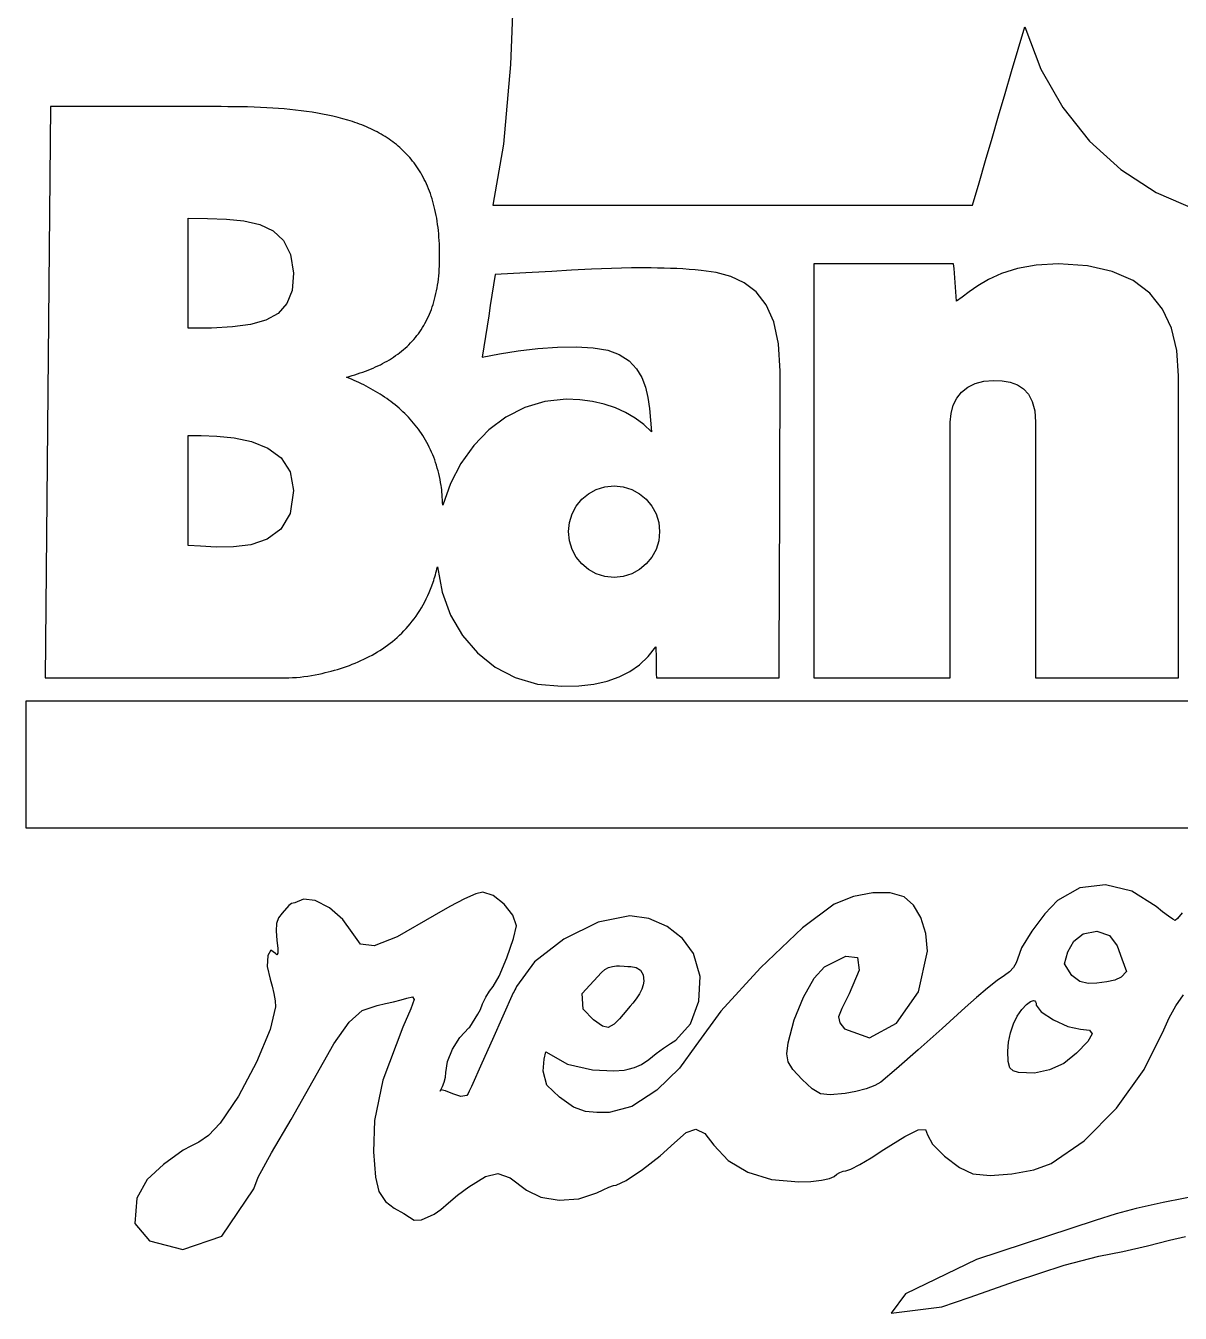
# Model space of a CAD drawing. Extents: x -56 to 66, y -51 to 57.
# Drawn here: x -56.2 to 8.5, y -51.3 to 20.8 of the extents above; entities that cross this region are included whole.
import ezdxf

# ---------------------------------------------------------------- set-up
doc = ezdxf.new("R2010")
doc.units = 0
doc.layers.add('Ed', color=7, linetype='CONTINUOUS')
doc.layers.add('records', color=7, linetype='CONTINUOUS')

msp = doc.modelspace()

# ---------------------------------------------------------------- linework, layer by layer
at = {"layer": 'Ed', "color": 7}
for p, q in [((-28.81339, 24.01483), (-29.04399, 18.66211)), ((-0.60975, 19.52175), (-0.24433, 20.7698)), ((-0.24433, 20.7698), (0.66573, 18.39413)), ((-0.97517, 18.2737), (-0.60975, 19.52175)), ((-29.04399, 18.66211), (-29.43693, 14.18596)), ((-1.34058, 17.02565), (-0.97517, 18.2737)), ((0.66573, 18.39413), (1.881961, 16.2522)), ((-1.706, 15.7776), (-1.34058, 17.02565)), ((-54.79782, 16.30289), (-54.83582, 12.30443)), ((-53.97038, 16.30269), (-54.79782, 16.30289)), ((-53.14369, 16.30269), (-53.97038, 16.30269)), ((-52.317, 16.30269), (-53.14369, 16.30269)), ((-51.4903, 16.30269), (-52.317, 16.30269)), ((-50.66361, 16.30269), (-51.4903, 16.30269)), ((-49.83691, 16.30269), (-50.66361, 16.30269)), ((-49.01022, 16.30269), (-49.83691, 16.30269)), ((-48.18353, 16.30269), (-49.01022, 16.30269)), ((-47.86184, 16.30269), (-48.18353, 16.30269)), ((-47.54016, 16.30269), (-47.86184, 16.30269)), ((-47.21847, 16.30269), (-47.54016, 16.30269)), ((-46.89678, 16.30269), (-47.21847, 16.30269)), ((-46.5751, 16.30269), (-46.89678, 16.30269)), ((-46.25341, 16.30269), (-46.5751, 16.30269)), ((-45.93173, 16.30269), (-46.25341, 16.30269)), ((-45.61004, 16.30269), (-45.93173, 16.30269)), ((-45.24037, 16.29869), (-45.61004, 16.30269)), ((-44.86928, 16.29469), (-45.24037, 16.29869)), ((-44.498, 16.29069), (-44.86928, 16.29469)), ((-44.12778, 16.28569), (-44.498, 16.29069)), ((-43.75989, 16.27869), (-44.12778, 16.28569)), ((-43.39555, 16.26869), (-43.75989, 16.27869)), ((-43.03603, 16.25549), (-43.39555, 16.26869)), ((-42.68257, 16.23789), (-43.03603, 16.25549)), ((-42.35512, 16.21759), (-42.68257, 16.23789)), ((-42.03057, 16.19449), (-42.35512, 16.21759)), ((-41.70908, 16.16839), (-42.03057, 16.19449)), ((-41.3908, 16.13899), (-41.70908, 16.16839)), ((-41.0759, 16.10619), (-41.3908, 16.13899)), ((-40.76453, 16.06979), (-41.0759, 16.10619)), ((-40.45685, 16.02949), (-40.76453, 16.06979)), ((-40.15301, 15.98519), (-40.45685, 16.02949)), ((-39.85318, 15.93659), (-40.15301, 15.98519)), ((-39.55751, 15.88359), (-39.85318, 15.93659)), ((-39.26617, 15.82589), (-39.55751, 15.88359)), ((1.881961, 16.2522), (3.379591, 14.36959)), ((-38.97934, 15.76329), (-39.26617, 15.82589)), ((-38.69717, 15.69549), (-38.97934, 15.76329)), ((-38.41982, 15.62239), (-38.69717, 15.69549)), ((-38.14747, 15.54369), (-38.41982, 15.62239)), ((-37.88028, 15.45919), (-38.14747, 15.54369)), ((-37.74867, 15.41469), (-37.88028, 15.45919)), ((-37.61843, 15.36859), (-37.74867, 15.41469)), ((-37.48955, 15.32099), (-37.61843, 15.36859)), ((-37.36207, 15.27179), (-37.48955, 15.32099)), ((-37.236, 15.22099), (-37.36207, 15.27179)), ((-37.11135, 15.16859), (-37.236, 15.22099)), ((-36.98814, 15.11449), (-37.11135, 15.16859)), ((-2.07142, 14.52955), (-1.706, 15.7776)), ((-36.86639, 15.05869), (-36.98814, 15.11449)), ((-36.74612, 15.00119), (-36.86639, 15.05869)), ((-36.62736, 14.94199), (-36.74612, 15.00119)), ((-36.51012, 14.88099), (-36.62736, 14.94199)), ((-36.39444, 14.81819), (-36.51012, 14.88099)), ((-36.28032, 14.75359), (-36.39444, 14.81819)), ((-36.16779, 14.68719), (-36.28032, 14.75359)), ((-36.05687, 14.61889), (-36.16779, 14.68719)), ((-35.94758, 14.54869), (-36.05687, 14.61889)), ((-35.83994, 14.47659), (-35.94758, 14.54869)), ((-35.73395, 14.40249), (-35.83994, 14.47659)), ((-2.43683, 13.2815), (-2.07142, 14.52955)), ((-35.62964, 14.32649), (-35.73395, 14.40249)), ((-35.52705, 14.24849), (-35.62964, 14.32649)), ((-35.42618, 14.16839), (-35.52705, 14.24849)), ((-35.32708, 14.08629), (-35.42618, 14.16839)), ((-35.22978, 14.00209), (-35.32708, 14.08629)), ((-35.13428, 13.91569), (-35.22978, 14.00209)), ((-35.04058, 13.82719), (-35.13428, 13.91569)), ((-34.94868, 13.73649), (-35.04058, 13.82719)), ((-34.85868, 13.64359), (-34.94868, 13.73649)), ((-29.43693, 14.18596), (-30.02546, 10.7854)), ((3.379591, 14.36959), (5.133851, 12.77191)), ((-34.77058, 13.54849), (-34.85868, 13.64359)), ((-34.68438, 13.45109), (-34.77058, 13.54849)), ((-34.60008, 13.35149), (-34.68438, 13.45109)), ((-34.51768, 13.24955), (-34.60008, 13.35149)), ((-34.43718, 13.14529), (-34.51768, 13.24955)), ((-34.35868, 13.03869), (-34.43718, 13.14529)), ((-34.28218, 12.92972), (-34.35868, 13.03869)), ((-2.80225, 12.03345), (-2.43683, 13.2815)), ((-54.83582, 12.30443), (-54.87382, 8.30596)), ((-34.20768, 12.81835), (-34.28218, 12.92972)), ((-34.13528, 12.70455), (-34.20768, 12.81835)), ((-34.06488, 12.58828), (-34.13528, 12.70455)), ((-33.99658, 12.46952), (-34.06488, 12.58828)), ((-33.93038, 12.34824), (-33.99658, 12.46952)), ((-33.86628, 12.22441), (-33.93038, 12.34824)), ((5.133851, 12.77191), (7.119941, 11.48473)), ((-33.80428, 12.098), (-33.86628, 12.22441)), ((-33.74438, 11.96897), (-33.80428, 12.098)), ((-33.68668, 11.83729), (-33.74438, 11.96897)), ((-33.63118, 11.70297), (-33.68668, 11.83729)), ((-33.57788, 11.56596), (-33.63118, 11.70297)), ((-33.52688, 11.42626), (-33.57788, 11.56596)), ((-3.16767, 10.7854), (-2.80225, 12.03345)), ((-33.47808, 11.28384), (-33.52688, 11.42626)), ((-33.43158, 11.13869), (-33.47808, 11.28384)), ((-33.38738, 10.99078), (-33.43158, 11.13869)), ((-33.34548, 10.84005), (-33.38738, 10.99078)), ((-33.30588, 10.68649), (-33.34548, 10.84005)), ((7.119941, 11.48473), (9.313091, 10.53363)), ((-33.26868, 10.53007), (-33.30588, 10.68649)), ((-33.23378, 10.37076), (-33.26868, 10.53007)), ((-33.20138, 10.20853), (-33.23378, 10.37076)), ((-33.17138, 10.04335), (-33.20138, 10.20853)), ((-30.02546, 10.7854), (-26.66823, 10.7854)), ((-26.66823, 10.7854), (-23.31101, 10.7854)), ((-23.31101, 10.7854), (-19.95379, 10.7854)), ((-19.95379, 10.7854), (-16.59656, 10.7854)), ((-16.59656, 10.7854), (-13.23934, 10.7854)), ((-13.23934, 10.7854), (-9.88212, 10.7854)), ((-9.88212, 10.7854), (-6.52489, 10.7854)), ((-6.52489, 10.7854), (-3.16767, 10.7854)), ((-47.0846, 10.05004), (-45.9985, 10.03734)), ((-47.08459, 9.27921), (-47.0846, 10.05004)), ((-45.9985, 10.03734), (-44.94816, 10.00324)), ((-44.94816, 10.00324), (-43.96563, 9.90524)), ((-43.96563, 9.90524), (-43.08298, 9.70073)), ((-43.08298, 9.70073), (-42.33227, 9.34715)), ((-33.14378, 9.87521), (-33.17138, 10.04335)), ((-33.11868, 9.70407), (-33.14378, 9.87521)), ((-33.09598, 9.52991), (-33.11868, 9.70407)), ((-33.07578, 9.35271), (-33.09598, 9.52991)), ((-47.08459, 8.50833), (-47.08459, 9.27921)), ((-42.33227, 9.34715), (-41.74557, 8.80197)), ((-41.74557, 8.80197), (-41.35494, 8.02261)), ((-33.05808, 9.17243), (-33.07578, 9.35271)), ((-33.04298, 8.98905), (-33.05808, 9.17243)), ((-33.03038, 8.80254), (-33.04298, 8.98905)), ((-33.02038, 8.61287), (-33.03038, 8.80254)), ((-54.87382, 8.30596), (-54.91182, 4.3075)), ((-47.08459, 7.73745), (-47.08459, 8.50833)), ((-41.35494, 8.02261), (-41.19245, 6.96651)), ((-33.01338, 8.42), (-33.02038, 8.61287)), ((-33.00838, 8.21695), (-33.01338, 8.42)), ((-33.00638, 8.0094), (-33.00838, 8.21695)), ((-33.00738, 7.79991), (-33.00638, 8.0094)), ((-47.08459, 6.96656), (-47.08459, 7.73745)), ((-33.02848, 7.18569), (-33.01838, 7.38547)), ((-33.01838, 7.38547), (-33.01138, 7.59107)), ((-33.01138, 7.59107), (-33.00738, 7.79991)), ((-23.38177, 7.23507), (-24.50411, 7.19147)), ((-22.26532, 7.26117), (-23.38177, 7.23507)), ((-21.16359, 7.26517), (-22.26532, 7.26117)), ((-20.80114, 7.26017), (-21.16359, 7.26517)), ((-20.44164, 7.25217), (-20.80114, 7.26017)), ((-20.08541, 7.24067), (-20.44164, 7.25217)), ((-19.73278, 7.22547), (-20.08541, 7.24067)), ((-19.38407, 7.20647), (-19.73278, 7.22547)), ((-11.08182, 7.48592), (-12.06141, 7.48586)), ((-12.06141, 7.48586), (-12.06141, 4.58953)), ((-10.10217, 7.48592), (-11.08182, 7.48592)), ((-9.12251, 7.48592), (-10.10217, 7.48592)), ((-8.14286, 7.48592), (-9.12251, 7.48592)), ((-7.1632, 7.48592), (-8.14286, 7.48592)), ((-6.18355, 7.48592), (-7.1632, 7.48592)), ((-5.20389, 7.48592), (-6.18355, 7.48592)), ((-4.22423, 7.48592), (-5.20389, 7.48592)), ((-4.20413, 7.22573), (-4.22423, 7.48592)), ((-4.18403, 6.96554), (-4.20413, 7.22573)), ((-0.65533, 7.22632), (-1.5364, 6.95038)), ((0.39738, 7.41562), (-0.65533, 7.22632)), ((1.641651, 7.48592), (0.39738, 7.41562)), ((3.270701, 7.38094), (1.641651, 7.48592)), ((4.661361, 7.07008), (3.270701, 7.38094)), ((-47.08459, 6.19568), (-47.08459, 6.96656)), ((-41.19245, 6.96651), (-41.26975, 6.00458)), ((-33.09788, 6.47205), (-33.07618, 6.64141)), ((-33.07618, 6.64141), (-33.05738, 6.81389)), ((-33.05738, 6.81389), (-33.04148, 6.9943)), ((-33.04148, 6.9943), (-33.02848, 7.18569)), ((-29.89535, 6.89267), (-29.98665, 6.31435)), ((-28.87593, 6.94607), (-29.89535, 6.89267)), ((-27.81826, 7.00777), (-28.87593, 6.94607)), ((-26.73119, 7.07267), (-27.81826, 7.00777)), ((-25.62353, 7.13567), (-26.73119, 7.07267)), ((-24.50411, 7.19147), (-25.62353, 7.13567)), ((-19.03962, 7.18337), (-19.38407, 7.20647)), ((-18.69975, 7.15607), (-19.03962, 7.18337)), ((-18.36479, 7.12437), (-18.69975, 7.15607)), ((-17.51445, 7.00133), (-18.36479, 7.12437)), ((-16.70136, 6.78398), (-17.51445, 7.00133)), ((-15.94925, 6.43621), (-16.70136, 6.78398)), ((-4.16393, 6.70535), (-4.18403, 6.96554)), ((-4.14383, 6.44516), (-4.16393, 6.70535)), ((-2.2657, 6.62018), (-2.86316, 6.26811)), ((-1.5364, 6.95038), (-2.2657, 6.62018)), ((5.820161, 6.55951), (4.661361, 7.07008)), ((6.753621, 5.85537), (5.820161, 6.55951)), ((-47.08459, 5.4248), (-47.08459, 6.19568)), ((-41.26975, 6.00458), (-41.56084, 5.26595)), ((-33.24948, 5.67081), (-33.21348, 5.82511)), ((-33.21348, 5.82511), (-33.18028, 5.98235)), ((-33.18028, 5.98235), (-33.14998, 6.14256)), ((-33.14998, 6.14256), (-33.12248, 6.30578)), ((-33.12248, 6.30578), (-33.09788, 6.47205)), ((-29.98665, 6.31435), (-30.07795, 5.73602)), ((-15.28183, 5.92193), (-15.94925, 6.43621)), ((-14.72283, 5.20504), (-15.28183, 5.92193)), ((-4.12373, 6.18497), (-4.14383, 6.44516)), ((-4.10363, 5.92478), (-4.12373, 6.18497)), ((-4.08353, 5.66459), (-4.10363, 5.92478)), ((-3.34866, 5.92654), (-3.74212, 5.62784)), ((-2.86316, 6.26811), (-3.34866, 5.92654)), ((7.468291, 4.96384), (6.753621, 5.85537)), ((-47.08459, 4.65391), (-47.08459, 5.4248)), ((-41.56084, 5.26595), (-42.053, 4.72132)), ((-33.47148, 4.94235), (-33.42148, 5.08237)), ((-33.42148, 5.08237), (-33.37428, 5.2252)), ((-33.37428, 5.2252), (-33.32988, 5.37087)), ((-33.32988, 5.37087), (-33.28828, 5.5194)), ((-33.28828, 5.5194), (-33.24948, 5.67081)), ((-30.16925, 5.1577), (-30.26055, 4.57937)), ((-30.07795, 5.73602), (-30.16925, 5.1577)), ((-14.29597, 4.24944), (-14.72283, 5.20504)), ((-4.06343, 5.40439), (-4.08353, 5.66459)), ((-3.74212, 5.62784), (-4.06343, 5.40439)), ((-47.08459, 3.88303), (-47.08459, 4.65391)), ((-42.73351, 4.3414), (-43.58964, 4.0969)), ((-42.053, 4.72132), (-42.73351, 4.3414)), ((-33.76248, 4.28355), (-33.69888, 4.40991)), ((-33.69888, 4.40991), (-33.63798, 4.53892)), ((-33.63798, 4.53892), (-33.57978, 4.67066)), ((-33.57978, 4.67066), (-33.52428, 4.80512)), ((-33.52428, 4.80512), (-33.47148, 4.94235)), ((-30.26055, 4.57937), (-30.35185, 4.00105)), ((-12.06141, 4.58953), (-12.06141, 1.69319)), ((7.970681, 3.89105), (7.468291, 4.96384)), ((-54.91182, 4.3075), (-54.94982, 0.30904)), ((-45.7779, 3.89703), (-47.08459, 3.88303)), ((-44.60867, 3.95853), (-45.7779, 3.89703)), ((-43.58964, 4.0969), (-44.60867, 3.95853)), ((-34.20008, 3.57986), (-34.12048, 3.69077)), ((-34.12048, 3.69077), (-34.04358, 3.8042)), ((-34.04358, 3.8042), (-33.96928, 3.92017)), ((-33.96928, 3.92017), (-33.89768, 4.03871)), ((-33.89768, 4.03871), (-33.82878, 4.15983)), ((-33.82878, 4.15983), (-33.76248, 4.28355)), ((-30.35185, 4.00105), (-30.44315, 3.42273)), ((-14.02496, 3.01902), (-14.29597, 4.24944)), ((8.267321, 2.64317), (7.970681, 3.89105)), ((-34.83058, 2.872), (-34.73278, 2.966)), ((-34.73278, 2.966), (-34.63748, 3.0623)), ((-34.63748, 3.0623), (-34.54478, 3.161)), ((-34.54478, 3.161), (-34.45468, 3.26206)), ((-34.45468, 3.26206), (-34.36718, 3.36554)), ((-34.36718, 3.36554), (-34.28228, 3.47146)), ((-34.28228, 3.47146), (-34.20008, 3.57986)), ((-30.44315, 3.42273), (-30.53445, 2.8444)), ((-13.93356, 1.47768), (-14.02496, 3.01902)), ((-35.82273, 2.1246), (-35.70263, 2.1992)), ((-35.70263, 2.1992), (-35.58497, 2.2758)), ((-35.58497, 2.2758), (-35.46978, 2.3545)), ((-35.46978, 2.3545), (-35.35704, 2.4353)), ((-35.35704, 2.4353), (-35.24678, 2.5183)), ((-35.24678, 2.5183), (-35.139, 2.6034)), ((-35.139, 2.6034), (-35.0337, 2.6907)), ((-35.0337, 2.6907), (-34.93089, 2.7802)), ((-34.93089, 2.7802), (-34.83058, 2.872)), ((-30.53445, 2.8444), (-30.62575, 2.26608)), ((-30.62575, 2.26608), (-29.65967, 2.4615)), ((-29.65967, 2.4615), (-28.60515, 2.62785)), ((-28.60515, 2.62785), (-27.5073, 2.75455)), ((-27.5073, 2.75455), (-26.4112, 2.83105)), ((-26.4112, 2.83105), (-25.36193, 2.84675)), ((-25.36193, 2.84675), (-24.40461, 2.79105)), ((-24.40461, 2.79105), (-23.5843, 2.6534)), ((-23.5843, 2.6534), (-22.94612, 2.42323)), ((-22.94612, 2.42323), (-22.39032, 2.05411)), ((8.364721, 1.22635), (8.267321, 2.64317)), ((-37.30141, 1.433), (-37.15522, 1.4867)), ((-37.15522, 1.4867), (-37.01136, 1.5421)), ((-37.01136, 1.5421), (-36.86984, 1.5993)), ((-36.86984, 1.5993), (-36.73066, 1.6583)), ((-36.73066, 1.6583), (-36.59385, 1.7192)), ((-36.59385, 1.7192), (-36.45939, 1.7819)), ((-36.45939, 1.7819), (-36.3273, 1.8465)), ((-36.3273, 1.8465), (-36.19758, 1.9131)), ((-36.19758, 1.9131), (-36.07023, 1.9816)), ((-36.07023, 1.9816), (-35.94527, 2.0521)), ((-35.94527, 2.0521), (-35.82273, 2.1246)), ((-22.39032, 2.05411), (-21.9762, 1.61972)), ((-21.9762, 1.61972), (-21.68005, 1.12797)), ((-13.94156, -0.66766), (-13.93356, 1.47768)), ((-12.06141, 1.69319), (-12.06141, -1.20314)), ((-38.22627, 1.1464), (-38.06653, 1.1901)), ((-38.08375, 1.0888), (-38.22627, 1.1464)), ((-37.94229, 1.0297), (-38.08375, 1.0888)), ((-38.06653, 1.1901), (-37.90901, 1.2354)), ((-37.80193, 0.9691), (-37.94229, 1.0297)), ((-37.90901, 1.2354), (-37.75371, 1.2823)), ((-37.6627, 0.9069), (-37.80193, 0.9691)), ((-37.75371, 1.2823), (-37.60067, 1.3309)), ((-37.52464, 0.8432), (-37.6627, 0.9069)), ((-37.60067, 1.3309), (-37.44989, 1.3811)), ((-37.38778, 0.7779), (-37.52464, 0.8432)), ((-37.44989, 1.3811), (-37.30141, 1.433)), ((-37.25216, 0.711), (-37.38778, 0.7779)), ((-21.68005, 1.12797), (-21.47818, 0.58675)), ((-3.43599, 0.59166), (-3.02001, 0.79639)), ((-3.02001, 0.79639), (-2.53562, 0.92246)), ((-2.53562, 0.92246), (-1.98504, 0.96326)), ((-1.98504, 0.96326), (-1.50189, 0.93736)), ((-1.50189, 0.93736), (-1.05666, 0.85876)), ((-1.05666, 0.85876), (-0.6575, 0.71561)), ((8.364721, -0.88753), (8.364721, 1.22635)), ((-54.94982, 0.30904), (-54.98782, -3.68943)), ((-37.11781, 0.6425), (-37.25216, 0.711)), ((-36.98477, 0.5724), (-37.11781, 0.6425)), ((-36.85309, 0.5007), (-36.98477, 0.5724)), ((-36.72279, 0.4273), (-36.85309, 0.5007)), ((-36.59392, 0.3522), (-36.72279, 0.4273)), ((-36.46652, 0.2754), (-36.59392, 0.3522)), ((-36.34064, 0.1969), (-36.46652, 0.2754)), ((-36.21632, 0.1167), (-36.34064, 0.1969)), ((-36.09359, 0.0347), (-36.21632, 0.1167)), ((-35.9725, -0.0491), (-36.09359, 0.0347)), ((-21.47818, 0.58675), (-21.34689, 0.00394)), ((-21.34689, 0.00394), (-21.26249, -0.61255)), ((-4.05381, -0.02723), (-3.78133, 0.31492)), ((-3.78133, 0.31492), (-3.43599, 0.59166)), ((-0.6575, 0.71561), (-0.3126, 0.49619)), ((-0.3126, 0.49619), (-0.03013, 0.18872)), ((-0.03013, 0.18872), (0.18176, -0.21857)), ((-35.85309, -0.1347), (-35.9725, -0.0491)), ((-35.7354, -0.2221), (-35.85309, -0.1347)), ((-35.61945, -0.3114), (-35.7354, -0.2221)), ((-35.50527, -0.4025), (-35.61945, -0.3114)), ((-35.39291, -0.4955), (-35.50527, -0.4025)), ((-35.28239, -0.5904), (-35.39291, -0.4955)), ((-35.17375, -0.6872), (-35.28239, -0.5904)), ((-35.06701, -0.7859), (-35.17375, -0.6872)), ((-28.24322, -0.55031), (-29.29174, -1.08943)), ((-27.11642, -0.21089), (-28.24322, -0.55031)), ((-25.92638, -0.09291), (-27.11642, -0.21089)), ((-25.16489, -0.12451), (-25.92638, -0.09291)), ((-24.45126, -0.21751), (-25.16489, -0.12451)), ((-23.78485, -0.36924), (-24.45126, -0.21751)), ((-23.16506, -0.57703), (-23.78485, -0.36924)), ((-22.59125, -0.83818), (-23.16506, -0.57703)), ((-21.26249, -0.61255), (-21.20129, -1.25483)), ((-13.94956, -2.81301), (-13.94156, -0.66766)), ((-4.37125, -0.88119), (-4.25119, -0.42814)), ((-4.25119, -0.42814), (-4.05381, -0.02723)), ((0.18176, -0.21857), (0.31488, -0.73745)), ((-34.96222, -0.88656), (-35.06701, -0.7859)), ((-34.85942, -0.98919), (-34.96222, -0.88656)), ((-34.75866, -1.0938), (-34.85942, -0.98919)), ((-34.65996, -1.20043), (-34.75866, -1.0938)), ((-34.56346, -1.30909), (-34.65996, -1.20043)), ((-34.46906, -1.41981), (-34.56346, -1.30909)), ((-34.37686, -1.53261), (-34.46906, -1.41981)), ((-29.29174, -1.08943), (-30.24695, -1.80647)), ((-22.06282, -1.15001), (-22.59125, -0.83818)), ((-21.57914, -1.50985), (-22.06282, -1.15001)), ((-21.20129, -1.25483), (-21.13959, -1.91501)), ((-12.06141, -1.20314), (-12.06141, -4.09948)), ((-4.41175, -1.37975), (-4.37125, -0.88119)), ((-4.41175, -3.16788), (-4.41175, -1.37975)), ((0.31488, -0.73745), (0.36108, -1.37969)), ((0.36108, -1.37969), (0.36108, -3.16782)), ((8.364721, -3.00142), (8.364721, -0.88753)), ((-47.0846, -2.11719), (-46.36965, -2.12519)), ((-47.0846, -2.88829), (-47.0846, -2.11719)), ((-46.36965, -2.12519), (-45.48543, -2.15799)), ((-45.48543, -2.15799), (-44.5135, -2.25729)), ((-34.28696, -1.64753), (-34.37686, -1.53261)), ((-34.19926, -1.76459), (-34.28696, -1.64753)), ((-34.11386, -1.8838), (-34.19926, -1.76459)), ((-34.03086, -2.00517), (-34.11386, -1.8838)), ((-33.95026, -2.1287), (-34.03086, -2.00517)), ((-33.87206, -2.25441), (-33.95026, -2.1287)), ((-30.24695, -1.80647), (-31.09381, -2.67967)), ((-21.13959, -1.91501), (-21.57914, -1.50985)), ((-44.5135, -2.25729), (-43.5354, -2.46453)), ((-43.5354, -2.46453), (-42.63269, -2.82112)), ((-42.63269, -2.82112), (-41.88693, -3.36844)), ((-33.79636, -2.38231), (-33.87206, -2.25441)), ((-33.72316, -2.5124), (-33.79636, -2.38231)), ((-33.65246, -2.64471), (-33.72316, -2.5124)), ((-33.58436, -2.77928), (-33.65246, -2.64471)), ((-33.51886, -2.91613), (-33.58436, -2.77928)), ((-31.09381, -2.67967), (-31.81729, -3.68727)), ((-13.95756, -4.95836), (-13.94956, -2.81301)), ((-47.0846, -3.65918), (-47.0846, -2.88829)), ((-41.88693, -3.36844), (-41.37966, -4.14793)), ((-33.45606, -3.05528), (-33.51886, -2.91613)), ((-33.39596, -3.19676), (-33.45606, -3.05528)), ((-33.33856, -3.34058), (-33.39596, -3.19676)), ((-33.28396, -3.48676), (-33.33856, -3.34058)), ((-33.23216, -3.63533), (-33.28396, -3.48676)), ((-4.41175, -4.95602), (-4.41175, -3.16788)), ((0.36108, -3.16782), (0.36108, -4.95596)), ((8.364721, -5.11531), (8.364721, -3.00142)), ((-54.98782, -3.68943), (-55.02582, -7.68789)), ((-47.0846, -4.43006), (-47.0846, -3.65918)), ((-41.37966, -4.14793), (-41.19245, -5.20098)), ((-33.18316, -3.78629), (-33.23216, -3.63533)), ((-33.13716, -3.93966), (-33.18316, -3.78629)), ((-33.09406, -4.09546), (-33.13716, -3.93966)), ((-33.05396, -4.25371), (-33.09406, -4.09546)), ((-33.01686, -4.41444), (-33.05396, -4.25371)), ((-31.81729, -3.68727), (-32.40235, -4.80752)), ((-12.06141, -4.09948), (-12.06141, -6.99581)), ((-47.0846, -5.20094), (-47.0846, -4.43006)), ((-32.98276, -4.57767), (-33.01686, -4.41444)), ((-32.95176, -4.74343), (-32.98276, -4.57767)), ((-32.92376, -4.91173), (-32.95176, -4.74343)), ((-32.90726, -5.02894), (-32.92376, -4.91173)), ((-32.89256, -5.15497), (-32.90726, -5.02894)), ((-32.40235, -4.80752), (-32.83396, -6.01865)), ((-24.23445, -5.14563), (-23.75516, -4.99647)), ((-23.75516, -4.99647), (-23.24057, -4.94441)), ((-23.24057, -4.94441), (-22.72596, -4.99641)), ((-22.72596, -4.99641), (-22.24667, -5.14555)), ((-13.96556, -7.1037), (-13.95756, -4.95836)), ((-4.41175, -6.74415), (-4.41175, -4.95602)), ((0.36108, -4.95596), (0.36108, -6.74409)), ((-47.0846, -5.97183), (-47.0846, -5.20094)), ((-41.19245, -5.20098), (-41.38394, -6.48117)), ((-32.87956, -5.28844), (-32.89256, -5.15497)), ((-32.86806, -5.42796), (-32.87956, -5.28844)), ((-32.85796, -5.57214), (-32.86806, -5.42796)), ((-32.84896, -5.71957), (-32.85796, -5.57214)), ((-32.84096, -5.86887), (-32.84896, -5.71957)), ((-25.35783, -6.073), (-25.04605, -5.69419)), ((-25.04605, -5.69419), (-24.66817, -5.38164)), ((-24.66817, -5.38164), (-24.23445, -5.14563)), ((-22.24667, -5.14555), (-21.81295, -5.38154)), ((-21.81295, -5.38154), (-21.43507, -5.6941)), ((-21.43507, -5.6941), (-21.1233, -6.07292)), ((8.364721, -7.2292), (8.364721, -5.11531)), ((-47.0846, -6.74271), (-47.0846, -5.97183)), ((-41.38394, -6.48117), (-41.9016, -7.3692)), ((-32.83396, -6.01865), (-32.84096, -5.86887)), ((-25.59324, -6.50777), (-25.35783, -6.073)), ((-21.1233, -6.07292), (-20.8879, -6.5077)), ((-47.0846, -7.51359), (-47.0846, -6.74271)), ((-25.79392, -7.50399), (-25.74202, -6.9882)), ((-25.74202, -6.9882), (-25.59324, -6.50777)), ((-20.8879, -6.5077), (-20.73912, -6.98814)), ((-20.73912, -6.98814), (-20.68722, -7.50396)), ((-13.97356, -9.24905), (-13.96556, -7.1037)), ((-12.06141, -6.99581), (-12.06141, -9.89215)), ((-4.41175, -8.53228), (-4.41175, -6.74415)), ((0.36108, -6.74409), (0.36108, -8.53222)), ((-55.02582, -7.68789), (-55.06382, -11.68635)), ((-47.0846, -8.28447), (-47.0846, -7.51359)), ((-41.9016, -7.3692), (-42.66022, -7.93331)), ((-25.74202, -8.01976), (-25.79392, -7.50399)), ((-20.68722, -7.50396), (-20.73912, -8.01976)), ((8.364721, -9.34309), (8.364721, -7.2292)), ((-46.39962, -8.31597), (-47.0846, -8.28447)), ((-45.52947, -8.36487), (-46.39962, -8.31597)), ((-44.55937, -8.36287), (-45.52947, -8.36487)), ((-43.57454, -8.24178), (-44.55937, -8.36287)), ((-42.66022, -7.93331), (-43.57454, -8.24178)), ((-25.59324, -8.50012), (-25.74202, -8.01976)), ((-25.35783, -8.93481), (-25.59324, -8.50012)), ((-20.88789, -8.50015), (-21.1233, -8.93484)), ((-20.73912, -8.01976), (-20.88789, -8.50015)), ((-4.41175, -10.32042), (-4.41175, -8.53228)), ((0.36108, -8.53222), (0.36108, -10.32036)), ((-25.04605, -9.31352), (-25.35783, -8.93481)), ((-24.66817, -9.62599), (-25.04605, -9.31352)), ((-21.43507, -9.31357), (-21.81294, -9.62603)), ((-21.1233, -8.93484), (-21.43507, -9.31357)), ((-13.98156, -11.3944), (-13.97356, -9.24905)), ((8.364721, -11.45698), (8.364721, -9.34309)), ((-33.30781, -10.1331), (-33.27531, -10.02767)), ((-33.27531, -10.02767), (-33.24381, -9.92097)), ((-33.24381, -9.92097), (-33.21341, -9.81301)), ((-33.21341, -9.81301), (-33.18401, -9.70382)), ((-33.18401, -9.70382), (-33.15571, -9.59341)), ((-33.15571, -9.59341), (-33.12841, -9.48178)), ((-33.12841, -9.48178), (-32.86607, -10.89537)), ((-24.23445, -9.86191), (-24.66817, -9.62599)), ((-23.75517, -10.01102), (-24.23445, -9.86191)), ((-23.24057, -10.06302), (-23.75517, -10.01102)), ((-22.72596, -10.01102), (-23.24057, -10.06302)), ((-22.24666, -9.86194), (-22.72596, -10.01102)), ((-21.81294, -9.62603), (-22.24666, -9.86194)), ((-12.06141, -9.89215), (-12.06141, -12.78848)), ((-33.59431, -10.90716), (-33.51791, -10.72254)), ((-33.51791, -10.72254), (-33.44511, -10.53354)), ((-33.44511, -10.53354), (-33.37601, -10.34013)), ((-33.37601, -10.34013), (-33.34141, -10.23726)), ((-33.34141, -10.23726), (-33.30781, -10.1331)), ((-4.41175, -12.10855), (-4.41175, -10.32042)), ((0.36108, -10.32036), (0.36108, -12.10849)), ((-33.93471, -11.60291), (-33.84451, -11.4353)), ((-33.84451, -11.4353), (-33.75771, -11.2635)), ((-33.75771, -11.2635), (-33.67431, -11.08747)), ((-33.67431, -11.08747), (-33.59431, -10.90716)), ((-32.86607, -10.89537), (-32.39403, -12.1812)), ((-13.98956, -13.53974), (-13.98156, -11.3944)), ((8.364721, -13.57087), (8.364721, -11.45698)), ((-55.06382, -11.68635), (-55.10182, -15.68482)), ((-34.43343, -12.37988), (-34.3275, -12.23248)), ((-34.3275, -12.23248), (-34.22461, -12.08113)), ((-34.22461, -12.08113), (-34.12481, -11.92579)), ((-34.12481, -11.92579), (-34.02811, -11.7664)), ((-34.02811, -11.7664), (-33.93471, -11.60291)), ((-32.39403, -12.1812), (-31.73038, -13.32053)), ((-4.41175, -13.89668), (-4.41175, -12.10855)), ((0.36108, -12.10849), (0.36108, -13.89662)), ((-35.00685, -13.05968), (-34.88652, -12.93118)), ((-34.88652, -12.93118), (-34.76895, -12.799)), ((-34.76895, -12.799), (-34.65421, -12.66309)), ((-34.65421, -12.66309), (-34.54235, -12.52341)), ((-34.54235, -12.52341), (-34.43343, -12.37988)), ((-12.06141, -12.78848), (-12.06141, -15.68482)), ((-35.78322, -13.7558), (-35.64768, -13.64844)), ((-35.64768, -13.64844), (-35.51451, -13.53768)), ((-35.51451, -13.53768), (-35.38377, -13.42348)), ((-35.38377, -13.42348), (-35.25554, -13.30578)), ((-35.25554, -13.30578), (-35.12988, -13.18453)), ((-35.12988, -13.18453), (-35.00685, -13.05968)), ((-31.73038, -13.32053), (-30.89323, -14.29468)), ((-13.99756, -15.68509), (-13.98956, -13.53974)), ((8.364721, -15.68476), (8.364721, -13.57087)), ((-36.94609, -14.49812), (-36.79368, -14.41622)), ((-36.79368, -14.41622), (-36.64314, -14.33132)), ((-36.64314, -14.33132), (-36.49457, -14.24332)), ((-36.49457, -14.24332), (-36.34801, -14.15222)), ((-36.34801, -14.15222), (-36.20353, -14.05802)), ((-36.20353, -14.05802), (-36.0612, -13.96052)), ((-36.0612, -13.96052), (-35.92108, -13.85981)), ((-35.92108, -13.85981), (-35.78322, -13.7558)), ((-30.89323, -14.29468), (-29.90068, -15.08492)), ((-21.33709, -14.49166), (-20.8966, -13.94721)), ((-20.8966, -13.94721), (-20.8936, -14.16444)), ((-20.8936, -14.16444), (-20.8906, -14.38168)), ((-20.8906, -14.38168), (-20.8876, -14.59892)), ((-4.41175, -15.68482), (-4.41175, -13.89668)), ((0.36108, -13.89662), (0.36108, -15.68476)), ((-38.56079, -15.16292), (-38.39277, -15.10842)), ((-38.39277, -15.10842), (-38.22604, -15.05142)), ((-38.22604, -15.05142), (-38.06068, -14.99182)), ((-38.06068, -14.99182), (-37.89675, -14.92952)), ((-37.89675, -14.92952), (-37.7343, -14.86452)), ((-37.7343, -14.86452), (-37.57337, -14.79682)), ((-37.57337, -14.79682), (-37.41404, -14.72642)), ((-37.41404, -14.72642), (-37.25634, -14.65322)), ((-37.25634, -14.65322), (-37.10034, -14.57712)), ((-37.10034, -14.57712), (-36.94609, -14.49812)), ((-29.90068, -15.08492), (-28.77084, -15.67254)), ((-22.35231, -15.33645), (-21.81877, -14.95373)), ((-21.81877, -14.95373), (-21.33709, -14.49166)), ((-20.8876, -14.59892), (-20.8846, -14.81615)), ((-20.8846, -14.81615), (-20.8816, -15.03339)), ((-20.8816, -15.03339), (-20.8786, -15.25062)), ((-55.10182, -15.68482), (-54.26421, -15.68482)), ((-54.26421, -15.68482), (-53.4266, -15.68482)), ((-53.4266, -15.68482), (-52.58899, -15.68482)), ((-52.58899, -15.68482), (-51.75138, -15.68482)), ((-51.75138, -15.68482), (-50.91377, -15.68482)), ((-50.91377, -15.68482), (-50.07616, -15.68482)), ((-50.07616, -15.68482), (-49.23855, -15.68482)), ((-49.23855, -15.68482), (-48.40094, -15.68482)), ((-48.40094, -15.68482), (-47.53291, -15.68482)), ((-47.53291, -15.68482), (-46.66487, -15.68482)), ((-46.66487, -15.68482), (-45.79684, -15.68482)), ((-45.79684, -15.68482), (-44.9288, -15.68482)), ((-44.9288, -15.68482), (-44.06077, -15.68482)), ((-44.06077, -15.68482), (-43.19273, -15.68482)), ((-43.19273, -15.68482), (-42.3247, -15.68482)), ((-42.3247, -15.68482), (-41.45666, -15.68482)), ((-41.45666, -15.68482), (-41.24322, -15.68082)), ((-41.24322, -15.68082), (-41.03006, -15.66882)), ((-41.03006, -15.66882), (-40.81737, -15.64982)), ((-40.81737, -15.64982), (-40.60534, -15.62462)), ((-40.60534, -15.62462), (-40.39418, -15.59402)), ((-40.39418, -15.59402), (-40.18409, -15.55872)), ((-40.18409, -15.55872), (-39.97525, -15.51952)), ((-39.97525, -15.51952), (-39.76788, -15.47722)), ((-39.76788, -15.47722), (-39.59253, -15.43912)), ((-39.59253, -15.43912), (-39.41805, -15.39882)), ((-39.41805, -15.39882), (-39.24451, -15.35632)), ((-39.24451, -15.35632), (-39.07195, -15.31152)), ((-39.07195, -15.31152), (-38.90044, -15.26442)), ((-38.90044, -15.26442), (-38.73003, -15.21492)), ((-38.73003, -15.21492), (-38.56079, -15.16292)), ((-28.77084, -15.67254), (-27.52182, -16.03884)), ((-23.6177, -15.87587), (-22.9484, -15.64283)), ((-22.9484, -15.64283), (-22.35231, -15.33645)), ((-20.8786, -15.25062), (-20.8756, -15.46786)), ((-20.8756, -15.46786), (-20.8726, -15.68509)), ((-20.8726, -15.68509), (-20.01322, -15.68509)), ((-20.01322, -15.68509), (-19.15384, -15.68509)), ((-19.15384, -15.68509), (-18.29446, -15.68509)), ((-18.29446, -15.68509), (-17.43508, -15.68509)), ((-17.43508, -15.68509), (-16.5757, -15.68509)), ((-16.5757, -15.68509), (-15.71632, -15.68509)), ((-15.71632, -15.68509), (-14.85694, -15.68509)), ((-14.85694, -15.68509), (-13.99756, -15.68509)), ((-12.06141, -15.68482), (-11.1052, -15.68482)), ((-11.1052, -15.68482), (-10.14899, -15.68482)), ((-10.14899, -15.68482), (-9.19279, -15.68482)), ((-9.19279, -15.68482), (-8.23658, -15.68482)), ((-8.23658, -15.68482), (-7.28037, -15.68482)), ((-7.28037, -15.68482), (-6.32416, -15.68482)), ((-6.32416, -15.68482), (-5.36795, -15.68482)), ((-5.36795, -15.68482), (-4.41175, -15.68482)), ((0.36108, -15.68476), (1.361531, -15.68476)), ((1.361531, -15.68476), (2.361991, -15.68476)), ((2.361991, -15.68476), (3.362441, -15.68476)), ((3.362441, -15.68476), (4.362901, -15.68476)), ((4.362901, -15.68476), (5.363361, -15.68476)), ((5.363361, -15.68476), (6.363811, -15.68476)), ((6.363811, -15.68476), (7.364271, -15.68476)), ((7.364271, -15.68476), (8.364721, -15.68476)), ((-27.52182, -16.03884), (-26.17173, -16.1651)), ((-26.17173, -16.1651), (-25.21869, -16.134)), ((-25.21869, -16.134), (-24.37091, -16.0386)), ((-24.37091, -16.0386), (-23.6177, -15.87587)), ((-46.65673, -17.00509), (-56.18373, -17.00509)), ((-56.18373, -17.00509), (-56.18373, -17.89031)), ((-37.12973, -17.00509), (-46.65673, -17.00509)), ((-27.60272, -17.00509), (-37.12973, -17.00509)), ((-18.07572, -17.00509), (-27.60272, -17.00509)), ((-8.54872, -17.00509), (-18.07572, -17.00509)), ((0.97828, -17.00509), (-8.54872, -17.00509)), ((10.50529, -17.00509), (0.97828, -17.00509)), ((-56.18373, -17.89031), (-56.18373, -18.77553)), ((-56.18373, -18.77553), (-56.18373, -19.66074)), ((-56.18373, -19.66074), (-56.18373, -20.54596)), ((-56.18373, -20.54596), (-56.18373, -21.43117)), ((-56.18373, -21.43117), (-56.18373, -22.31639)), ((-56.18373, -22.31639), (-56.18373, -23.20161)), ((-56.18373, -23.20161), (-56.18373, -24.08683)), ((-56.18373, -24.08683), (-46.82242, -24.08683)), ((-46.82242, -24.08683), (-37.4611, -24.08683)), ((-37.4611, -24.08683), (-28.09979, -24.08683)), ((-28.09979, -24.08683), (-18.73847, -24.08683)), ((-18.73847, -24.08683), (-9.37716, -24.08683)), ((-9.37716, -24.08683), (-0.01584, -24.08683)), ((-0.01584, -24.08683), (9.345471, -24.08683))]:
    msp.add_line(p, q, dxfattribs=at)
at = {"layer": 'records', "color": 3}
for p, q in [((4.281348, -27.285848), (2.845168, -27.456504)), ((5.754323, -27.634225), (4.281348, -27.285848)), ((-40.623792, -28.089679), (-41.110961, -28.293831)), ((-39.979481, -28.152967), (-40.623792, -28.089679)), ((-31.620344, -28.073142), (-32.427622, -28.489835)), ((-30.980428, -27.791573), (-31.620344, -28.073142)), ((-30.597015, -27.688174), (-30.980428, -27.791573)), ((-30.005843, -27.884362), (-30.597015, -27.688174)), ((-29.387792, -28.368126), (-30.005843, -27.884362)), ((-9.823552, -27.938205), (-10.910794, -28.365824)), ((-8.748784, -27.721776), (-9.823552, -27.938205)), ((-7.775624, -27.725744), (-8.748784, -27.721776)), ((-6.993203, -27.959557), (-7.775624, -27.725744)), ((-6.46612, -28.41464), (-6.993203, -27.959557)), ((2.845168, -27.456504), (1.589218, -28.154899)), ((7.120664, -28.492851), (5.754323, -27.634225)), ((-41.452213, -28.448136), (-41.833538, -28.874142)), ((-41.299228, -28.333995), (-41.452213, -28.448136)), ((-41.110961, -28.293831), (-41.299228, -28.333995)), ((-39.182625, -28.573152), (-39.979481, -28.152967)), ((-38.42797, -29.216698), (-39.182625, -28.573152)), ((-32.427622, -28.489835), (-33.313127, -28.998681)), ((-28.900996, -28.982304), (-29.387792, -28.368126)), ((-10.910794, -28.365824), (-12.680028, -29.684455)), ((-6.05219, -29.119199), (-6.46612, -28.41464)), ((1.589218, -28.154899), (0.877157, -28.907532)), ((7.479576, -28.796434), (7.120664, -28.492851)), ((7.798564, -29.045036), (7.479576, -28.796434)), ((-42.134189, -29.453235), (-42.162248, -29.865959)), ((-42.02647, -29.132613), (-42.134189, -29.453235)), ((-41.833538, -28.874142), (-42.02647, -29.132613)), ((-37.910262, -29.950044), (-38.42797, -29.216698)), ((-33.313127, -28.998681), (-35.384928, -30.18584)), ((-28.70359, -29.569705), (-28.900996, -28.982304)), ((-24.137169, -29.379337), (-26.044619, -30.324508)), ((-22.362807, -29.010164), (-24.137169, -29.379337)), ((-21.291984, -29.170449), (-22.362807, -29.010164)), ((-20.274836, -29.613546), (-21.291984, -29.170449)), ((-5.781655, -30.00304), (-6.05219, -29.119199)), ((0.877157, -28.907532), (0.144897, -29.881437)), ((8.042927, -29.21302), (7.798564, -29.045036)), ((8.177963, -29.274721), (8.042927, -29.21302)), ((8.315162, -29.1614), (8.177963, -29.274721)), ((8.565485, -28.852869), (8.315162, -29.1614)), ((-42.162248, -29.865959), (-42.116208, -30.400655)), ((-37.432599, -30.609623), (-37.910262, -29.950044)), ((-35.384928, -30.18584), (-36.674454, -30.705508)), ((-29.244917, -31.36485), (-28.865682, -30.28064)), ((-28.865682, -30.28064), (-28.70359, -29.569705)), ((-19.407154, -30.282836), (-20.274836, -29.613546)), ((-12.680028, -29.684455), (-15.031552, -31.922142)), ((-5.684757, -30.996074), (-5.781655, -30.00304)), ((0.144897, -29.881437), (-0.426925, -30.812691)), ((2.50602, -30.441983), (3.030672, -30.019788)), ((3.030672, -30.019788), (3.796836, -29.878315)), ((3.796836, -29.878315), (4.499563, -30.128082)), ((4.499563, -30.128082), (4.923722, -30.698761)), ((-42.467871, -30.937495), (-42.633167, -31.243062)), ((-42.201473, -31.121539), (-42.467871, -30.937495)), ((-42.116208, -30.400655), (-42.070793, -30.833011)), ((-42.070793, -30.833011), (-42.070623, -31.103547)), ((-36.674454, -30.705508), (-37.432599, -30.609623)), ((-26.044619, -30.324508), (-27.695305, -31.602102)), ((-18.784733, -31.121671), (-19.407154, -30.282836)), ((-6.18957, -33.274507), (-5.684757, -30.996074)), ((-0.426925, -30.812691), (-0.657674, -31.437399)), ((2.171894, -31.03719), (2.50602, -30.441983)), ((4.923722, -30.698761), (5.200692, -31.424275)), ((-42.633167, -31.243062), (-42.658064, -31.849699)), ((-42.114563, -31.202846), (-42.201473, -31.121539)), ((-42.070623, -31.103547), (-42.114563, -31.202846)), ((-29.680728, -32.404001), (-29.244917, -31.36485)), ((-27.695305, -31.602102), (-28.69937, -32.968595)), ((-18.416679, -32.410827), (-18.784733, -31.121671)), ((-11.463214, -31.872506), (-10.258792, -31.269706)), ((-10.258792, -31.269706), (-9.599709, -31.348763)), ((-9.599709, -31.348763), (-9.523821, -32.068456)), ((-0.715086, -31.656183), (-0.871407, -31.9037)), ((-0.657674, -31.437399), (-0.715086, -31.656183)), ((1.977309, -31.697802), (2.171894, -31.03719)), ((2.398586, -32.356164), (1.977309, -31.697802)), ((5.200692, -31.424275), (5.461851, -32.138624)), ((-42.658064, -31.849699), (-42.503265, -32.568995)), ((-30.012553, -32.97984), (-29.680728, -32.404001)), ((-25.018742, -33.370709), (-23.94514, -32.18818)), ((-23.94514, -32.18818), (-23.751732, -32.017947)), ((-23.751732, -32.017947), (-23.542754, -31.90796)), ((-23.542754, -31.90796), (-23.324259, -31.84663)), ((-23.324259, -31.84663), (-23.102299, -31.822288)), ((-23.102299, -31.822288), (-23.102299, -31.82242)), ((-23.102299, -31.82242), (-23.102299, -31.822553)), ((-23.102299, -31.822553), (-23.102299, -31.822685)), ((-23.102299, -31.822685), (-23.102299, -31.823929)), ((-23.102299, -31.823929), (-22.938313, -31.823929)), ((-22.938313, -31.823929), (-22.672104, -31.83901)), ((-22.672104, -31.83901), (-22.476035, -31.856472)), ((-22.476035, -31.856472), (-22.300797, -31.864674)), ((-22.300797, -31.864674), (-22.001669, -31.915527)), ((-22.001669, -31.915527), (-21.767637, -32.068218)), ((-21.767637, -32.068218), (-21.616992, -32.322853)), ((-21.616992, -32.322853), (-21.568025, -32.679617)), ((-18.489963, -33.796344), (-18.416679, -32.410827)), ((-15.031552, -31.922142), (-17.261725, -34.360754)), ((-12.041338, -32.508247), (-11.463214, -31.872506)), ((-9.523821, -32.068456), (-10.068985, -33.387642)), ((-1.385278, -32.36344), (-1.782771, -32.645592)), ((-1.102763, -32.149604), (-1.385278, -32.36344)), ((-0.871407, -31.9037), (-1.102763, -32.149604)), ((2.83884, -32.698826), (2.398586, -32.356164)), ((5.461851, -32.138624), (5.165752, -32.450091)), ((-42.503265, -32.568995), (-42.384535, -32.952165)), ((-42.384535, -32.952165), (-42.287256, -33.37055)), ((-30.217539, -33.227887), (-30.012553, -32.97984)), ((-28.78886, -33.163646), (-28.835625, -33.250244)), ((-28.743471, -33.069825), (-28.78886, -33.163646)), ((-28.69937, -32.968595), (-28.743471, -33.069825)), ((-21.685963, -33.131711), (-21.808988, -33.384388)), ((-21.601378, -32.886575), (-21.685963, -33.131711)), ((-21.568025, -32.679617), (-21.601378, -32.886575)), ((-21.568025, -32.679617), (-21.568025, -32.679617)), ((-21.568025, -32.679617), (-21.568025, -32.679617)), ((-21.568025, -32.679617), (-21.568025, -32.679617)), ((-21.568025, -32.679617), (-21.568025, -32.679617)), ((-12.639741, -33.573301), (-12.041338, -32.508247)), ((-2.327195, -33.077551), (-2.946881, -33.600473)), ((-1.782771, -32.645592), (-2.327195, -33.077551)), ((3.300497, -32.813841), (2.83884, -32.698826)), ((3.785982, -32.789234), (3.300497, -32.813841)), ((4.361458, -32.715019), (3.785982, -32.789234)), ((4.810168, -32.622124), (4.361458, -32.715019)), ((5.165752, -32.450091), (4.810168, -32.622124)), ((-42.287256, -33.37055), (-42.221499, -33.773537)), ((-42.221499, -33.773537), (-42.197343, -34.110511)), ((-36.045582, -33.934377), (-35.583135, -33.825078)), ((-35.583135, -33.825078), (-35.167268, -33.719351)), ((-35.167268, -33.719351), (-34.852054, -33.630424)), ((-34.852054, -33.630424), (-34.523841, -33.5565)), ((-34.437108, -33.704799), (-34.610815, -34.221054)), ((-34.523841, -33.5565), (-34.437108, -33.704799)), ((-30.599973, -33.946469), (-30.424467, -33.574385)), ((-30.424467, -33.574385), (-30.217539, -33.227887)), ((-28.884385, -33.332503), (-29.469622, -34.642561)), ((-28.884219, -33.329857), (-28.884385, -33.332503)), ((-28.884113, -33.329857), (-28.884219, -33.329857)), ((-28.88401, -33.329857), (-28.884113, -33.329857)), ((-28.883856, -33.329805), (-28.88401, -33.329857)), ((-28.835625, -33.250244), (-28.883856, -33.329805)), ((-24.972123, -34.245527), (-25.018742, -33.370709)), ((-22.11486, -33.820104), (-22.184146, -33.901225)), ((-21.957664, -33.613914), (-22.11486, -33.820104)), ((-21.808988, -33.384388), (-21.957664, -33.613914)), ((-18.959454, -35.058036), (-18.489963, -33.796344)), ((-13.155406, -34.851053), (-12.639741, -33.573301)), ((-10.068985, -33.387642), (-10.493706, -34.199384)), ((-7.418241, -35.025281), (-6.18957, -33.274507)), ((-2.946881, -33.600473), (-3.570157, -34.155569)), ((-0.149941, -33.979277), (0.075142, -33.810314)), ((0.075142, -33.810314), (0.254417, -33.761287)), ((0.254417, -33.761287), (0.315612, -33.78166)), ((0.315612, -33.78166), (0.361623, -33.830079)), ((0.361623, -33.830079), (0.390591, -33.907628)), ((8.224749, -34.058176), (8.648746, -33.446089)), ((-42.197343, -34.110511), (-42.502791, -35.380378)), ((-38.077375, -34.965326), (-37.336193, -34.326172)), ((-37.336193, -34.326172), (-36.500533, -34.03402)), ((-36.500533, -34.03402), (-36.045582, -33.934377)), ((-34.610815, -34.221054), (-35.063927, -35.250997)), ((-31.013008, -34.762391), (-30.861855, -34.516805)), ((-30.861855, -34.516805), (-30.710701, -34.271219)), ((-30.710701, -34.271219), (-30.599973, -33.946469)), ((-24.395347, -34.843697), (-24.972123, -34.245527)), ((-22.737978, -34.549772), (-22.940791, -34.791416)), ((-22.335269, -34.072675), (-22.737978, -34.549772)), ((-22.184146, -33.901225), (-22.335269, -34.072675)), ((-17.261725, -34.360754), (-18.666908, -36.282131)), ((-10.493706, -34.199384), (-10.663572, -34.679894)), ((-3.570157, -34.155569), (-4.861481, -35.327012)), ((-0.660774, -34.632534), (-0.401643, -34.257063)), ((-0.401643, -34.257063), (-0.149941, -33.979277)), ((0.390591, -33.907628), (0.40066, -34.015525)), ((0.40066, -34.015525), (0.683223, -34.39597)), ((0.683223, -34.39597), (1.360696, -34.839252)), ((7.84682, -34.728524), (8.224749, -34.058176)), ((-38.928273, -36.190665), (-38.077375, -34.965326)), ((-35.063927, -35.250997), (-36.182739, -38.220945)), ((-31.87913, -35.836573), (-31.367518, -35.29513)), ((-31.367518, -35.29513), (-31.354051, -35.284017)), ((-31.354051, -35.284017), (-31.341219, -35.273963)), ((-31.341219, -35.273963), (-31.328492, -35.264173)), ((-31.328492, -35.264173), (-31.315316, -35.25359)), ((-31.315316, -35.25359), (-31.164162, -35.008004)), ((-31.164162, -35.008004), (-31.013008, -34.762391)), ((-29.469622, -34.642561), (-30.05486, -35.952619)), ((-23.878478, -35.196255), (-24.395347, -34.843697)), ((-23.56227, -35.263089), (-23.878478, -35.196255)), ((-23.232631, -35.078674), (-23.56227, -35.263089)), ((-22.940791, -34.791416), (-23.232631, -35.078674)), ((-19.780018, -35.975638), (-18.959454, -35.058036)), ((-13.485314, -36.124942), (-13.155406, -34.851053)), ((-10.663572, -34.679894), (-10.602031, -35.002633)), ((-10.602031, -35.002633), (-10.332533, -35.341035)), ((-8.942114, -35.847685), (-7.418241, -35.025281)), ((-4.861481, -35.327012), (-6.207117, -36.526051)), ((-1.036035, -35.56265), (-0.869798, -35.058804)), ((-0.869798, -35.058804), (-0.660774, -34.632534)), ((1.360696, -34.839252), (2.177751, -35.206838)), ((2.177751, -35.206838), (2.879062, -35.360138)), ((7.552591, -35.396915), (7.84682, -34.728524)), ((-42.502791, -35.380378), (-43.270167, -37.204125)), ((-32.29251, -36.489988), (-31.87913, -35.836573)), ((-30.05486, -35.952619), (-30.640094, -37.262651)), ((-20.081823, -36.176404), (-19.780018, -35.975638)), ((-10.332533, -35.341035), (-8.942114, -35.847685)), ((-1.1459, -36.093007), (-1.036035, -35.56265)), ((3.28686, -36.047075), (2.659437, -36.712)), ((2.879062, -35.360138), (3.388723, -35.420145)), ((3.527306, -35.632791), (3.28686, -36.047075)), ((3.388723, -35.420145), (3.527306, -35.632791)), ((6.447785, -37.631162), (7.552591, -35.396915)), ((-40.093077, -38.24153), (-38.928273, -36.190665)), ((-32.564435, -37.171105), (-32.29251, -36.489988)), ((-27.152695, -37.037226), (-27.067428, -36.631937)), ((-27.067428, -36.631937), (-25.853353, -37.325674)), ((-21.295173, -37.063419), (-20.889122, -36.736077)), ((-20.889122, -36.736077), (-20.468098, -36.43514)), ((-20.468098, -36.43514), (-20.081823, -36.176404)), ((-18.666908, -36.282131), (-19.570111, -37.547078)), ((-13.561411, -36.747745), (-13.485314, -36.124942)), ((-13.495443, -37.197351), (-13.561411, -36.747745)), ((-6.207117, -36.526051), (-7.416759, -37.584622)), ((-1.185806, -36.598837), (-1.1459, -36.093007)), ((-1.164803, -37.173407), (-1.185806, -36.598837)), ((2.659437, -36.712), (1.941848, -37.278658)), ((-43.270167, -37.204125), (-44.276018, -39.111612)), ((-32.651676, -37.795733), (-32.564435, -37.171105)), ((-30.640094, -37.262651), (-31.225331, -38.572709)), ((-27.214153, -37.721703), (-27.152695, -37.037226)), ((-25.853353, -37.325674), (-24.451782, -37.633464)), ((-22.104131, -37.511227), (-21.69863, -37.338374)), ((-21.69863, -37.338374), (-21.295173, -37.063419)), ((-13.230882, -37.623648), (-13.495443, -37.197351)), ((-1.079679, -37.52181), (-1.164803, -37.173407)), ((1.941848, -37.278658), (1.15122, -37.650821)), ((-32.757547, -38.324185), (-32.67977, -38.044203)), ((-32.67977, -38.044203), (-32.651676, -37.795733)), ((-27.010013, -38.49508), (-27.214153, -37.721703)), ((-24.451782, -37.633464), (-23.260168, -37.69797)), ((-23.260168, -37.69797), (-22.675968, -37.661827)), ((-22.675968, -37.661827), (-22.450352, -37.609784)), ((-22.450352, -37.609784), (-22.104131, -37.511227)), ((-19.570111, -37.547078), (-20.843066, -38.773898)), ((-12.711201, -38.176521), (-13.230882, -37.623648)), ((-12.140474, -38.715107), (-12.711201, -38.176521)), ((-7.416759, -37.584622), (-8.3001, -38.334636)), ((-0.899049, -37.707151), (-1.079679, -37.52181)), ((-0.591528, -37.792558), (-0.899049, -37.707151)), ((0.301959, -37.823726), (-0.591528, -37.792558)), ((1.15122, -37.650821), (0.301959, -37.823726)), ((4.8941, -39.78114), (6.447785, -37.631162)), ((-41.32644, -40.42413), (-40.093077, -38.24153)), ((-36.182739, -38.220945), (-36.653187, -40.479666)), ((-32.97025, -38.83409), (-32.957048, -38.796811)), ((-32.968927, -38.838324), (-32.97025, -38.83409)), ((-32.956016, -38.815305), (-32.968927, -38.838324)), ((-32.957048, -38.796811), (-32.953, -38.788609)), ((-32.934267, -38.770934), (-32.956016, -38.815305)), ((-32.953, -38.788609), (-32.947734, -38.781729)), ((-32.947734, -38.781729), (-32.941437, -38.775909)), ((-32.941437, -38.775909), (-32.934346, -38.770881)), ((-32.934346, -38.770881), (-32.853053, -38.583742)), ((-32.677489, -38.812315), (-32.934267, -38.770934)), ((-32.853053, -38.583742), (-32.757547, -38.324185)), ((-32.259924, -38.98829), (-32.677489, -38.812315)), ((-31.348992, -38.82819), (-31.416916, -38.971356)), ((-31.285513, -38.68296), (-31.348992, -38.82819)), ((-31.225331, -38.572709), (-31.285513, -38.68296)), ((-26.298484, -39.167174), (-27.010013, -38.49508)), ((-20.843066, -38.773898), (-22.239626, -39.694171)), ((-11.686126, -38.981225), (-12.140474, -38.715107)), ((-9.701035, -38.862771), (-10.306697, -38.965086)), ((-9.120821, -38.709842), (-9.701035, -38.862771)), ((-8.631896, -38.526909), (-9.120821, -38.709842)), ((-8.3001, -38.334636), (-8.631896, -38.526909)), ((-44.276018, -39.111612), (-45.296894, -40.632596)), ((-31.818569, -39.131694), (-32.259924, -38.98829)), ((-31.490428, -39.075311), (-31.818569, -39.131694)), ((-31.416916, -38.971356), (-31.490428, -39.075311)), ((-25.513549, -39.734229), (-26.298484, -39.167174)), ((-11.14319, -39.042132), (-11.686126, -38.981225)), ((-10.306697, -38.965086), (-11.14319, -39.042132)), ((-24.837273, -39.979472), (-25.513549, -39.734229)), ((-24.195393, -40.036622), (-24.837273, -39.979472)), ((-23.513641, -40.039532), (-24.195393, -40.036622)), ((-22.239626, -39.694171), (-23.513641, -40.039532)), ((3.089136, -41.612665), (4.8941, -39.78114)), ((-45.296894, -40.632596), (-45.954209, -41.318792)), ((-42.413581, -42.288464), (-41.32644, -40.42413)), ((-36.653187, -40.479666), (-36.711789, -42.226128)), ((-19.193593, -41.147977), (-18.655484, -40.970945)), ((-18.655484, -40.970945), (-18.165119, -41.207324)), ((-6.963533, -41.368005), (-6.210899, -40.998673)), ((-6.210899, -40.998673), (-5.805795, -40.978829)), ((-5.805795, -40.978829), (-5.684844, -41.28699)), ((-46.490014, -41.689368), (-46.947466, -41.909792)), ((-45.954209, -41.318792), (-46.490014, -41.689368)), ((-20.656154, -42.460708), (-19.856589, -41.733897)), ((-19.856589, -41.733897), (-19.193593, -41.147977)), ((-18.165119, -41.207324), (-17.645355, -41.861532)), ((-8.127073, -42.108071), (-6.963533, -41.368005)), ((-5.684844, -41.28699), (-5.405131, -41.810415)), ((-5.405131, -41.810415), (-4.727112, -42.485287)), ((1.230496, -42.891555), (3.089136, -41.612665)), ((-47.369717, -42.145562), (-48.470706, -42.938228)), ((-46.947466, -41.909792), (-47.369717, -42.145562)), ((-43.171314, -43.646491), (-42.413581, -42.288464)), ((-36.711789, -42.226128), (-36.595063, -43.65927)), ((-21.654183, -43.231651), (-20.656154, -42.460708)), ((-17.645355, -41.861532), (-16.851873, -42.724947)), ((-8.843981, -42.570377), (-8.127073, -42.108071)), ((-4.727112, -42.485287), (-3.892468, -43.104756)), ((-48.470706, -42.938228), (-49.377132, -43.777618)), ((-22.569257, -43.843314), (-21.654183, -43.231651)), ((-16.851873, -42.724947), (-15.757282, -43.371959)), ((-10.254074, -43.298696), (-9.977263, -43.204742)), ((-9.977263, -43.204742), (-9.483972, -42.94897)), ((-9.483972, -42.94897), (-8.843981, -42.570377)), ((-3.892468, -43.104756), (-3.142881, -43.46205)), ((-0.960074, -43.465198), (0.259779, -43.234111)), ((0.259779, -43.234111), (1.230496, -42.891555)), ((-49.377132, -43.777618), (-49.958162, -44.824151)), ((-43.41645, -44.310198), (-43.171314, -43.646491)), ((-36.595063, -43.65927), (-36.404468, -44.460825)), ((-31.380949, -44.196798), (-30.437518, -43.619636)), ((-30.437518, -43.619636), (-29.747027, -43.448133)), ((-29.747027, -43.448133), (-29.064889, -43.695915)), ((-29.064889, -43.695915), (-28.146521, -44.376635)), ((-23.119954, -44.092393), (-22.569257, -43.843314)), ((-15.757282, -43.371959), (-14.417523, -43.778465)), ((-14.417523, -43.778465), (-12.888538, -43.920308)), ((-12.888538, -43.920308), (-12.215967, -43.896231)), ((-12.215967, -43.896231), (-11.622211, -43.830191)), ((-11.622211, -43.830191), (-11.168884, -43.73174)), ((-11.168884, -43.73174), (-10.917599, -43.610322)), ((-10.917599, -43.610322), (-10.768914, -43.489355)), ((-10.768914, -43.489355), (-10.594265, -43.390268)), ((-10.594265, -43.390268), (-10.415401, -43.323302)), ((-10.415401, -43.323302), (-10.254074, -43.298696)), ((-3.142881, -43.46205), (-2.177986, -43.552087)), ((-2.177986, -43.552087), (-0.960074, -43.465198)), ((-45.210206, -46.957196), (-43.41645, -44.310198)), ((-36.404468, -44.460825), (-36.044119, -45.007534)), ((-32.505729, -45.09437), (-32.001232, -44.659845)), ((-32.001232, -44.659845), (-31.380949, -44.196798)), ((-28.146521, -44.376635), (-27.340817, -44.779675)), ((-25.221004, -44.862569), (-24.208778, -44.530622)), ((-24.208778, -44.530622), (-23.851167, -44.360495)), ((-23.851167, -44.360495), (-23.526683, -44.221139)), ((-23.526683, -44.221139), (-23.27104, -44.126974)), ((-23.27104, -44.126974), (-23.119954, -44.092393)), ((9.793368, -44.615951), (7.508474, -45.079421)), ((-49.958162, -44.824151), (-50.082955, -46.238349)), ((-36.044119, -45.007534), (-35.56241, -45.387052)), ((-35.56241, -45.387052), (-35.007725, -45.68709)), ((-32.931695, -45.463781), (-32.505729, -45.09437)), ((-27.340817, -44.779675), (-26.31533, -44.943637)), ((-26.31533, -44.943637), (-25.221004, -44.862569)), ((6.00475, -45.412902), (4.87398, -45.714818)), ((7.508474, -45.079421), (6.00475, -45.412902)), ((-35.007725, -45.68709), (-34.70306, -45.894497)), ((-34.70306, -45.894497), (-34.432142, -46.053644)), ((-34.432142, -46.053644), (-34.026181, -46.040679)), ((-34.026181, -46.040679), (-33.316389, -45.731407)), ((-33.316389, -45.731407), (-32.931695, -45.463781)), ((3.707952, -46.083568), (-2.947974, -48.257437)), ((4.87398, -45.714818), (3.707952, -46.083568)), ((-50.082955, -46.238349), (-49.246835, -47.226832)), ((-49.246835, -47.226832), (-47.388126, -47.697923)), ((-47.388126, -47.697923), (-45.210206, -46.957196)), ((5.246718, -47.823627), (6.627777, -47.491522)), ((6.627777, -47.491522), (7.861, -47.179022)), ((7.861, -47.179022), (8.756739, -46.984818)), ((-2.947974, -48.257437), (-6.919502, -50.18879)), ((1.959838, -48.581579), (3.907476, -48.076648)), ((3.907476, -48.076648), (5.246718, -47.823627)), ((-0.764563, -49.47849), (1.959838, -48.581579)), ((-3.353309, -50.382333), (-0.764563, -49.47849)), ((-6.919502, -50.18879), (-7.727786, -51.273635)), ((-4.893978, -50.908113), (-3.353309, -50.382333)), ((-7.727786, -51.273635), (-4.893978, -50.908113))]:
    msp.add_line(p, q, dxfattribs=at)

doc.saveas('drawing.dxf')
